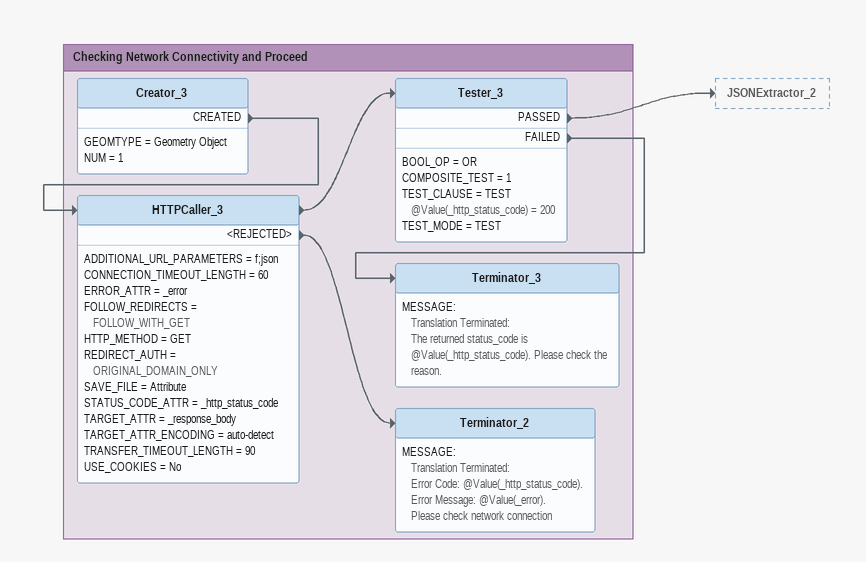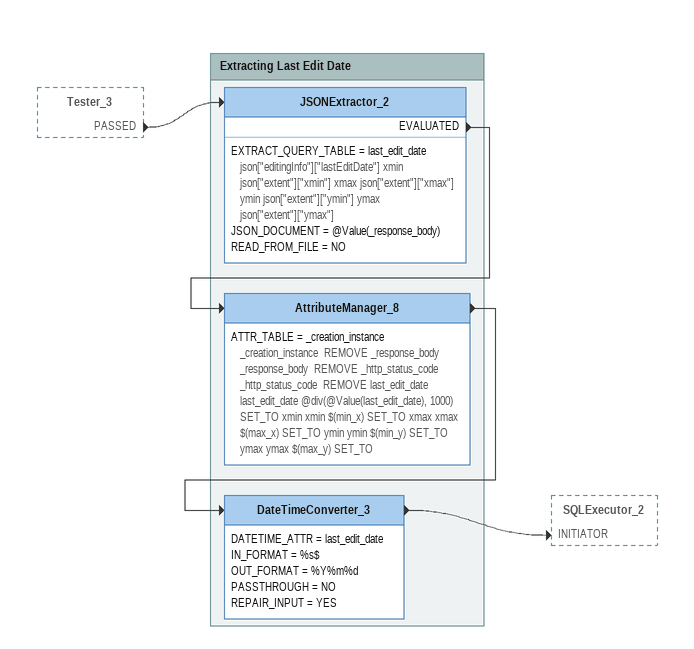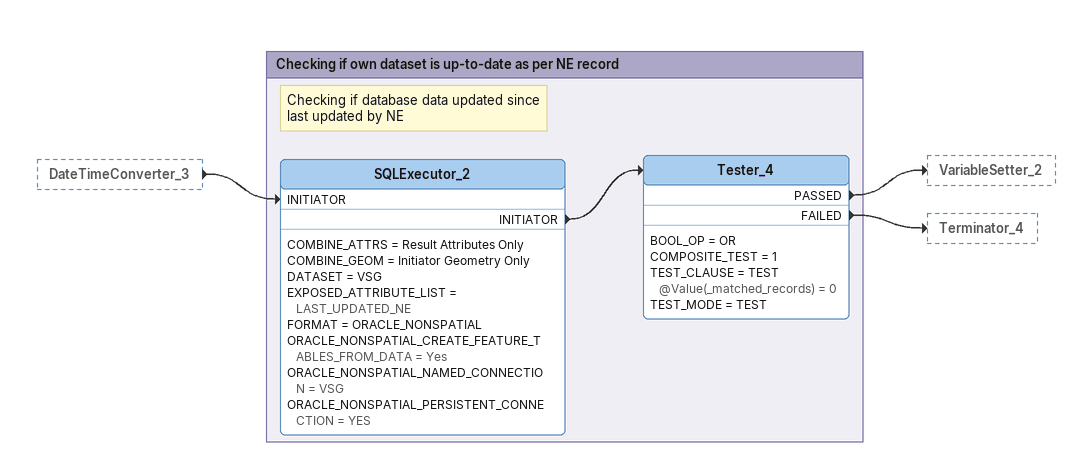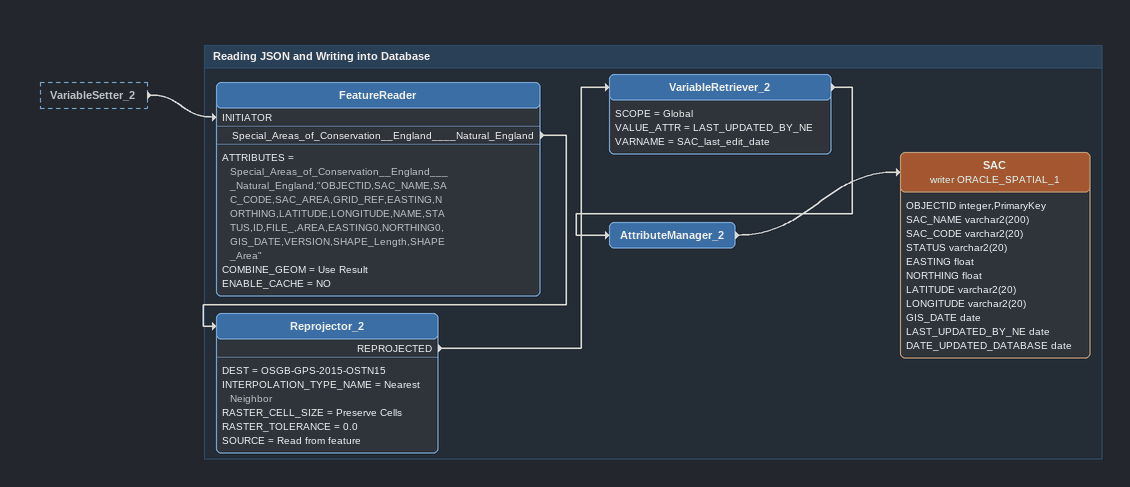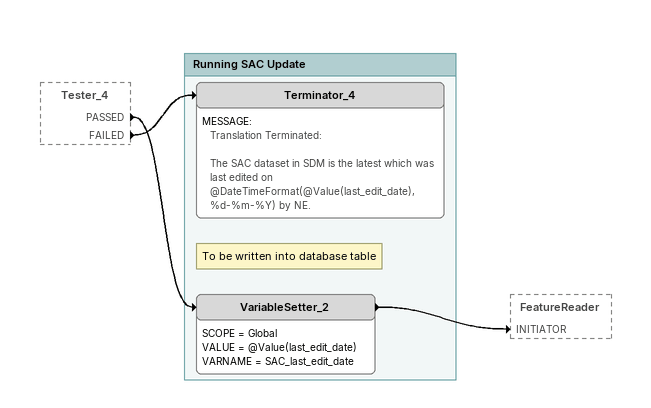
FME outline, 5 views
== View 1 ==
Bookmark: Checking Network Connectivity and Proceed
Creator_3
    GEOMTYPE = Geometry Object
    NUM = 1
    CREATED -> HTTPCaller_3
HTTPCaller_3
    ADDITIONAL_URL_PARAMETERS = f;json
    CONNECTION_TIMEOUT_LENGTH = 60
    ERROR_ATTR = _error
    FOLLOW_REDIRECTS = FOLLOW_WITH_GET
    HTTP_METHOD = GET
    REDIRECT_AUTH = ORIGINAL_DOMAIN_ONLY
    SAVE_FILE = Attribute
    STATUS_CODE_ATTR = _http_status_code
    TARGET_ATTR = _response_body
    TARGET_ATTR_ENCODING = auto-detect
    TRANSFER_TIMEOUT_LENGTH = 90
    USE_COOKIES = No
    -> Tester_3
    <REJECTED> -> Terminator_2
Tester_3
    BOOL_OP = OR
    COMPOSITE_TEST = 1
    TEST_CLAUSE = TEST @Value(_http_status_code) = 200
    TEST_MODE = TEST
    PASSED -> JSONExtractor_2
    FAILED -> Terminator_3
Terminator_3
    MESSAGE:
      Translation Terminated:
      The returned status_code is @Value(_http_status_code). Please check the reason.
Terminator_2
    MESSAGE:
      Translation Terminated:
      Error Code: @Value(_http_status_code).
      Error Message: @Value(_error).
      Please check network connection

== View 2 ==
Tester_3 [outside]
    PASSED -> JSONExtractor_2

Bookmark: Extracting Last Edit Date
JSONExtractor_2
    EXTRACT_QUERY_TABLE = last_edit_date json["editingInfo"]["lastEditDate"] xmin json["extent"]["xmin"] xmax json["extent"]["xmax"] ymin json["extent"]["ymin"] ymax json["extent"]["ymax"]
    JSON_DOCUMENT = @Value(_response_body)
    READ_FROM_FILE = NO
    EVALUATED -> AttributeManager_8
AttributeManager_8
    ATTR_TABLE = _creation_instance _creation_instance  REMOVE _response_body _response_body  REMOVE _http_status_code _http_status_code  REMOVE last_edit_date last_edit_date @div(@Value(last_edit_date), 1000) SET_TO xmin xmin $(min_x) SET_TO xmax xmax $(max_x) SET_TO ymin ymin $(min_y) SET_TO ymax ymax $(max_y) SET_TO
    -> DateTimeConverter_3
DateTimeConverter_3
    DATETIME_ATTR = last_edit_date
    IN_FORMAT = %s$
    OUT_FORMAT = %Y%m%d
    PASSTHROUGH = NO
    REPAIR_INPUT = YES
    -> SQLExecutor_2 [INITIATOR]

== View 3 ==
DateTimeConverter_3 [outside]
    -> SQLExecutor_2 [INITIATOR]

Bookmark: Checking if own dataset is up-to-date as per NE record
Note: Checking if database data updated since last updated by NE
SQLExecutor_2
    COMBINE_ATTRS = Result Attributes Only
    COMBINE_GEOM = Initiator Geometry Only
    DATASET = VSG
    EXPOSED_ATTRIBUTE_LIST = LAST_UPDATED_NE
    FORMAT = ORACLE_NONSPATIAL
    ORACLE_NONSPATIAL_CREATE_FEATURE_TABLES_FROM_DATA = Yes
    ORACLE_NONSPATIAL_NAMED_CONNECTION = VSG
    ORACLE_NONSPATIAL_PERSISTENT_CONNECTION = YES
    INITIATOR -> Tester_4
Tester_4
    BOOL_OP = OR
    COMPOSITE_TEST = 1
    TEST_CLAUSE = TEST @Value(_matched_records) = 0
    TEST_MODE = TEST
    PASSED -> VariableSetter_2
    FAILED -> Terminator_4

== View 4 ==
VariableSetter_2 [outside]
    -> FeatureReader [INITIATOR]

Bookmark: Reading JSON and Writing into Database
FeatureReader
    ATTRIBUTES = Special_Areas_of_Conservation__England____Natural_England,"OBJECTID,SAC_NAME,SAC_CODE,SAC_AREA,GRID_REF,EASTING,NORTHING,LATITUDE,LONGITUDE,NAME,STATUS,ID,FILE_,AREA,EASTING0,NORTHING0,GIS_DATE,VERSION,SHAPE_Length,SHAPE_Area"
    COMBINE_GEOM = Use Result
    ENABLE_CACHE = NO
    Special_Areas_of_Conservation__England____Natural_England -> Reprojector_2
Reprojector_2
    DEST = OSGB-GPS-2015-OSTN15
    INTERPOLATION_TYPE_NAME = Nearest Neighbor
    RASTER_CELL_SIZE = Preserve Cells
    RASTER_TOLERANCE = 0.0
    SOURCE = Read from feature
    REPROJECTED -> VariableRetriever_2
VariableRetriever_2
    SCOPE = Global
    VALUE_ATTR = LAST_UPDATED_BY_NE
    VARNAME = SAC_last_edit_date
    -> AttributeManager_2
AttributeManager_2
    -> SAC (writer ORACLE_SPATIAL_1)
SAC (writer ORACLE_SPATIAL_1)
    attributes: OBJECTID integer,PrimaryKey, SAC_NAME varchar2(200), SAC_CODE varchar2(20), STATUS varchar2(20), EASTING float, NORTHING float, LATITUDE varchar2(20), LONGITUDE varchar2(20), GIS_DATE date, LAST_UPDATED_BY_NE date, DATE_UPDATED_DATABASE date

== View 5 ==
Tester_4 [outside]
    PASSED -> VariableSetter_2
    FAILED -> Terminator_4

Bookmark: Running SAC Update
Terminator_4
    MESSAGE:
      Translation Terminated:

      The SAC dataset in SDM is the latest which was last edited on @DateTimeFormat(@Value(last_edit_date), %d-%m-%Y) by NE.
Note: To be written into database table
VariableSetter_2
    SCOPE = Global
    VALUE = @Value(last_edit_date)
    VARNAME = SAC_last_edit_date
    -> FeatureReader [INITIATOR]
